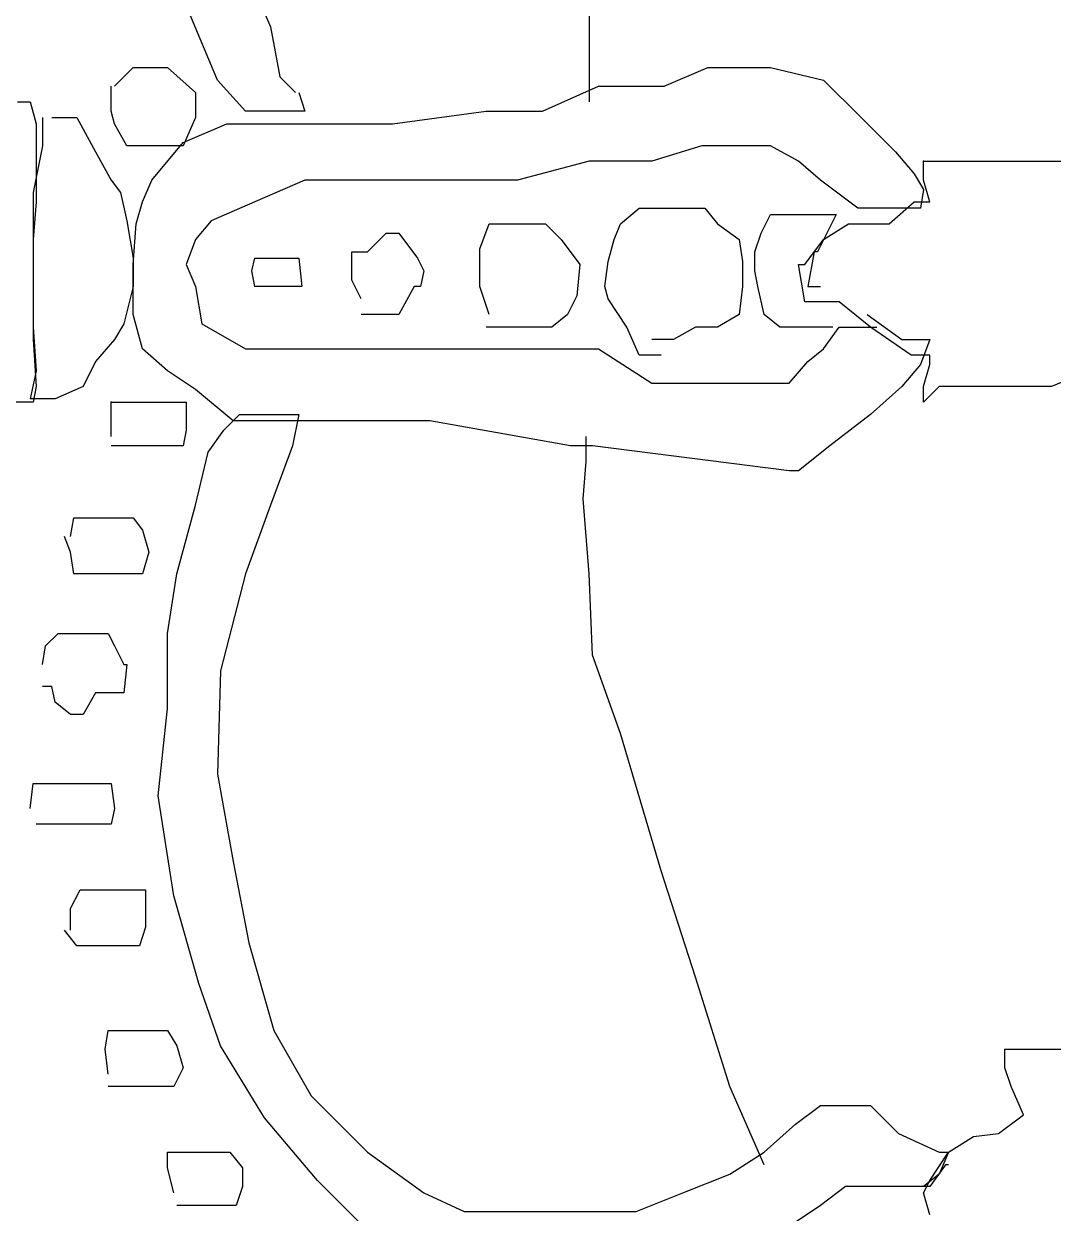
# Model space of a CAD drawing. Extents: x 735054 to 735644, y 4350981 to 4352008.
# Drawn here: x 735077.78 to 735081.075, y 4351839.165 to 4351842.97 of the extents above; entities that cross this region are included whole.
import ezdxf

# ---------------------------------------------------------------- set-up
doc = ezdxf.new("R2010")
doc.units = 0
doc.layers.get('0').update_dxf_attribs({"linetype": 'CONTINUOUS'})

msp = doc.modelspace()

# ---------------------------------------------------------------- linework, layer by layer
at = {"color": 0, "linetype": 'CONTINUOUS'}
for p, q in [((735078.4, 4351842.79), (735078.27, 4351843.1)), ((735078.4, 4351842.79), (735078.27, 4351843.1)), ((735078.51, 4351843.1), (735078.57, 4351842.96)), ((735078.51, 4351843.1), (735078.57, 4351842.96)), ((735079.59, 4351843.02), (735079.59, 4351842.87)), ((735079.59, 4351843.02), (735079.59, 4351842.87)), ((735078.57, 4351842.96), (735078.6, 4351842.8)), ((735078.57, 4351842.96), (735078.6, 4351842.8)), ((735079.59, 4351842.87), (735079.59, 4351842.72)), ((735079.59, 4351842.87), (735079.59, 4351842.72)), ((735078.07, 4351842.77), (735078.13, 4351842.83)), ((735078.07, 4351842.77), (735078.13, 4351842.83)), ((735078.13, 4351842.83), (735078.19, 4351842.83)), ((735078.13, 4351842.83), (735078.19, 4351842.83)), ((735078.19, 4351842.83), (735078.24, 4351842.83)), ((735078.19, 4351842.83), (735078.24, 4351842.83)), ((735078.24, 4351842.83), (735078.33, 4351842.75)), ((735078.24, 4351842.83), (735078.33, 4351842.75)), ((735079.83, 4351842.77), (735079.97, 4351842.83)), ((735079.83, 4351842.77), (735079.97, 4351842.83)), ((735079.97, 4351842.83), (735080.11, 4351842.83)), ((735079.97, 4351842.83), (735080.11, 4351842.83)), ((735080.11, 4351842.83), (735080.17, 4351842.83)), ((735080.11, 4351842.83), (735080.17, 4351842.83)), ((735080.17, 4351842.83), (735080.34, 4351842.79)), ((735080.17, 4351842.83), (735080.34, 4351842.79)), ((735078.06, 4351842.69), (735078.06, 4351842.77)), ((735078.06, 4351842.69), (735078.06, 4351842.77)), ((735078.49, 4351842.69), (735078.4, 4351842.79)), ((735078.49, 4351842.69), (735078.4, 4351842.79)), ((735078.6, 4351842.8), (735078.65, 4351842.75)), ((735078.6, 4351842.8), (735078.65, 4351842.75)), ((735079.44, 4351842.69), (735079.62, 4351842.77)), ((735079.44, 4351842.69), (735079.62, 4351842.77)), ((735079.62, 4351842.77), (735079.83, 4351842.77)), ((735079.62, 4351842.77), (735079.83, 4351842.77)), ((735080.34, 4351842.79), (735080.46, 4351842.67)), ((735080.34, 4351842.79), (735080.46, 4351842.67)), ((735078.33, 4351842.75), (735078.33, 4351842.67)), ((735078.33, 4351842.75), (735078.33, 4351842.67)), ((735078.66, 4351842.75), (735078.68, 4351842.69)), ((735078.66, 4351842.75), (735078.68, 4351842.69)), ((735077.76, 4351842.72), (735077.8, 4351842.72)), ((735077.76, 4351842.72), (735077.8, 4351842.72)), ((735077.8, 4351842.72), (735077.82, 4351842.65)), ((735077.8, 4351842.72), (735077.82, 4351842.65)), ((735077.84, 4351842.67), (735077.84, 4351842.58)), ((735077.84, 4351842.67), (735077.84, 4351842.58)), ((735077.87, 4351842.67), (735077.95, 4351842.67)), ((735077.87, 4351842.67), (735077.95, 4351842.67)), ((735077.95, 4351842.67), (735078.01, 4351842.56)), ((735077.95, 4351842.67), (735078.01, 4351842.56)), ((735078.07, 4351842.65), (735078.06, 4351842.69)), ((735078.07, 4351842.65), (735078.06, 4351842.69)), ((735078.33, 4351842.67), (735078.29, 4351842.58)), ((735078.33, 4351842.67), (735078.29, 4351842.58)), ((735078.55, 4351842.69), (735078.49, 4351842.69)), ((735078.55, 4351842.69), (735078.49, 4351842.69)), ((735078.64, 4351842.69), (735078.55, 4351842.69)), ((735078.64, 4351842.69), (735078.55, 4351842.69)), ((735078.68, 4351842.69), (735078.64, 4351842.69)), ((735078.68, 4351842.69), (735078.64, 4351842.69)), ((735078.96, 4351842.65), (735079.26, 4351842.69)), ((735078.96, 4351842.65), (735079.26, 4351842.69)), ((735079.26, 4351842.69), (735079.44, 4351842.69)), ((735079.26, 4351842.69), (735079.44, 4351842.69)), ((735080.46, 4351842.67), (735080.57, 4351842.56)), ((735080.46, 4351842.67), (735080.57, 4351842.56)), ((735077.82, 4351842.65), (735077.82, 4351842.56)), ((735077.82, 4351842.65), (735077.82, 4351842.56)), ((735078.11, 4351842.58), (735078.07, 4351842.65)), ((735078.11, 4351842.58), (735078.07, 4351842.65)), ((735078.29, 4351842.59), (735078.43, 4351842.65)), ((735078.29, 4351842.59), (735078.43, 4351842.65)), ((735078.43, 4351842.65), (735078.6, 4351842.65)), ((735078.43, 4351842.65), (735078.6, 4351842.65)), ((735078.6, 4351842.65), (735078.78, 4351842.65)), ((735078.6, 4351842.65), (735078.78, 4351842.65)), ((735078.78, 4351842.65), (735078.96, 4351842.65)), ((735078.78, 4351842.65), (735078.96, 4351842.65)), ((735077.84, 4351842.58), (735077.81, 4351842.43)), ((735077.84, 4351842.58), (735077.81, 4351842.43)), ((735078.16, 4351842.58), (735078.11, 4351842.58)), ((735078.16, 4351842.58), (735078.11, 4351842.58)), ((735078.24, 4351842.58), (735078.16, 4351842.58)), ((735078.24, 4351842.58), (735078.16, 4351842.58)), ((735078.19, 4351842.47), (735078.29, 4351842.59)), ((735078.19, 4351842.47), (735078.29, 4351842.59)), ((735078.29, 4351842.58), (735078.24, 4351842.58)), ((735078.29, 4351842.58), (735078.24, 4351842.58)), ((735079.95, 4351842.58), (735079.79, 4351842.53)), ((735079.95, 4351842.58), (735079.79, 4351842.53)), ((735080.09, 4351842.58), (735079.95, 4351842.58)), ((735080.09, 4351842.58), (735079.95, 4351842.58)), ((735080.17, 4351842.58), (735080.09, 4351842.58)), ((735080.17, 4351842.58), (735080.09, 4351842.58)), ((735080.26, 4351842.53), (735080.17, 4351842.58)), ((735080.26, 4351842.53), (735080.17, 4351842.58)), ((735077.82, 4351842.56), (735077.82, 4351842.4)), ((735077.82, 4351842.56), (735077.82, 4351842.4)), ((735078.01, 4351842.56), (735078.06, 4351842.47)), ((735078.01, 4351842.56), (735078.06, 4351842.47)), ((735080.57, 4351842.56), (735080.63, 4351842.49)), ((735080.57, 4351842.56), (735080.63, 4351842.49)), ((735079.59, 4351842.53), (735079.36, 4351842.47)), ((735079.59, 4351842.53), (735079.36, 4351842.47)), ((735079.79, 4351842.53), (735079.59, 4351842.53)), ((735079.79, 4351842.53), (735079.59, 4351842.53)), ((735080.33, 4351842.47), (735080.26, 4351842.53)), ((735080.33, 4351842.47), (735080.26, 4351842.53)), ((735080.66, 4351842.47), (735080.66, 4351842.53)), ((735080.66, 4351842.53), (735080.74, 4351842.53)), ((735080.66, 4351842.47), (735080.66, 4351842.53)), ((735080.66, 4351842.53), (735080.74, 4351842.53)), ((735080.74, 4351842.53), (735080.85, 4351842.53)), ((735080.74, 4351842.53), (735080.85, 4351842.53)), ((735080.85, 4351842.53), (735080.95, 4351842.53)), ((735080.85, 4351842.53), (735080.95, 4351842.53)), ((735080.95, 4351842.53), (735081.16, 4351842.53)), ((735080.95, 4351842.53), (735081.16, 4351842.53)), ((735078.06, 4351842.47), (735078.09, 4351842.43)), ((735078.06, 4351842.47), (735078.09, 4351842.43)), ((735078.16, 4351842.4), (735078.19, 4351842.47)), ((735078.16, 4351842.4), (735078.19, 4351842.47)), ((735078.68, 4351842.47), (735078.52, 4351842.4)), ((735078.68, 4351842.47), (735078.52, 4351842.4)), ((735078.9, 4351842.47), (735078.68, 4351842.47)), ((735078.9, 4351842.47), (735078.68, 4351842.47)), ((735079.16, 4351842.47), (735078.9, 4351842.47)), ((735079.16, 4351842.47), (735078.9, 4351842.47)), ((735079.36, 4351842.47), (735079.16, 4351842.47)), ((735079.36, 4351842.47), (735079.16, 4351842.47)), ((735080.45, 4351842.38), (735080.33, 4351842.47)), ((735080.45, 4351842.38), (735080.33, 4351842.47)), ((735080.63, 4351842.49), (735080.66, 4351842.44)), ((735080.63, 4351842.49), (735080.66, 4351842.44)), ((735080.68, 4351842.4), (735080.66, 4351842.47)), ((735080.68, 4351842.4), (735080.66, 4351842.47)), ((735077.81, 4351842.43), (735077.81, 4351842.2)), ((735077.81, 4351842.43), (735077.81, 4351842.2)), ((735078.09, 4351842.43), (735078.11, 4351842.34)), ((735078.09, 4351842.43), (735078.11, 4351842.34)), ((735080.66, 4351842.44), (735080.65, 4351842.38)), ((735080.66, 4351842.44), (735080.65, 4351842.38)), ((735077.82, 4351842.4), (735077.81, 4351842.28)), ((735077.82, 4351842.4), (735077.81, 4351842.28)), ((735078.14, 4351842.33), (735078.16, 4351842.4)), ((735078.14, 4351842.33), (735078.16, 4351842.4)), ((735078.52, 4351842.4), (735078.38, 4351842.34)), ((735078.52, 4351842.4), (735078.38, 4351842.34)), ((735080.55, 4351842.33), (735080.63, 4351842.4)), ((735080.55, 4351842.33), (735080.63, 4351842.4)), ((735080.63, 4351842.4), (735080.68, 4351842.4)), ((735080.63, 4351842.4), (735080.68, 4351842.4)), ((735079.69, 4351842.33), (735079.75, 4351842.38)), ((735079.69, 4351842.33), (735079.75, 4351842.38)), ((735079.75, 4351842.38), (735079.83, 4351842.38)), ((735079.75, 4351842.38), (735079.83, 4351842.38)), ((735079.83, 4351842.38), (735079.89, 4351842.38)), ((735079.83, 4351842.38), (735079.89, 4351842.38)), ((735079.89, 4351842.38), (735079.96, 4351842.38)), ((735079.89, 4351842.38), (735079.96, 4351842.38)), ((735079.96, 4351842.38), (735080, 4351842.33)), ((735079.96, 4351842.38), (735080, 4351842.33)), ((735080.14, 4351842.3), (735080.17, 4351842.36)), ((735080.14, 4351842.3), (735080.17, 4351842.36)), ((735080.17, 4351842.36), (735080.2, 4351842.36)), ((735080.17, 4351842.36), (735080.2, 4351842.36)), ((735080.2, 4351842.36), (735080.26, 4351842.36)), ((735080.2, 4351842.36), (735080.26, 4351842.36)), ((735080.26, 4351842.36), (735080.32, 4351842.36)), ((735080.26, 4351842.36), (735080.32, 4351842.36)), ((735080.32, 4351842.36), (735080.37, 4351842.36)), ((735080.32, 4351842.36), (735080.37, 4351842.36)), ((735080.38, 4351842.36), (735080.35, 4351842.3)), ((735080.38, 4351842.36), (735080.35, 4351842.3)), ((735080.37, 4351842.36), (735080.38, 4351842.36)), ((735080.37, 4351842.36), (735080.38, 4351842.36)), ((735080.52, 4351842.38), (735080.45, 4351842.38)), ((735080.52, 4351842.38), (735080.45, 4351842.38)), ((735080.58, 4351842.38), (735080.52, 4351842.38)), ((735080.58, 4351842.38), (735080.52, 4351842.38)), ((735080.65, 4351842.38), (735080.58, 4351842.38)), ((735080.65, 4351842.38), (735080.58, 4351842.38)), ((735078.11, 4351842.34), (735078.13, 4351842.22)), ((735078.11, 4351842.34), (735078.13, 4351842.22)), ((735078.13, 4351842.2), (735078.14, 4351842.33)), ((735078.13, 4351842.2), (735078.14, 4351842.33)), ((735078.38, 4351842.34), (735078.33, 4351842.28)), ((735078.38, 4351842.34), (735078.33, 4351842.28)), ((735079.24, 4351842.25), (735079.27, 4351842.33)), ((735079.24, 4351842.25), (735079.27, 4351842.33)), ((735079.27, 4351842.33), (735079.32, 4351842.33)), ((735079.27, 4351842.33), (735079.32, 4351842.33)), ((735079.32, 4351842.33), (735079.39, 4351842.33)), ((735079.32, 4351842.33), (735079.39, 4351842.33)), ((735079.39, 4351842.33), (735079.45, 4351842.33)), ((735079.39, 4351842.33), (735079.45, 4351842.33)), ((735079.45, 4351842.33), (735079.5, 4351842.28)), ((735079.45, 4351842.33), (735079.5, 4351842.28)), ((735079.67, 4351842.28), (735079.69, 4351842.33)), ((735079.67, 4351842.28), (735079.69, 4351842.33)), ((735080, 4351842.33), (735080.07, 4351842.28)), ((735080, 4351842.33), (735080.07, 4351842.28)), ((735080.34, 4351842.28), (735080.42, 4351842.33)), ((735080.34, 4351842.28), (735080.42, 4351842.33)), ((735080.42, 4351842.33), (735080.48, 4351842.33)), ((735080.42, 4351842.33), (735080.48, 4351842.33)), ((735080.48, 4351842.33), (735080.55, 4351842.33)), ((735080.48, 4351842.33), (735080.55, 4351842.33)), ((735077.81, 4351842.28), (735077.81, 4351842)), ((735077.81, 4351842.28), (735077.81, 4351842)), ((735078.33, 4351842.28), (735078.3, 4351842.2)), ((735078.33, 4351842.28), (735078.3, 4351842.2)), ((735078.88, 4351842.24), (735078.94, 4351842.3)), ((735078.88, 4351842.24), (735078.94, 4351842.3)), ((735078.94, 4351842.3), (735078.98, 4351842.3)), ((735078.94, 4351842.3), (735078.98, 4351842.3)), ((735078.98, 4351842.3), (735079.04, 4351842.22)), ((735078.98, 4351842.3), (735079.04, 4351842.22)), ((735079.5, 4351842.28), (735079.56, 4351842.2)), ((735079.5, 4351842.28), (735079.56, 4351842.2)), ((735079.65, 4351842.21), (735079.67, 4351842.28)), ((735079.65, 4351842.21), (735079.67, 4351842.28)), ((735080.07, 4351842.28), (735080.08, 4351842.21)), ((735080.07, 4351842.28), (735080.08, 4351842.21)), ((735080.12, 4351842.24), (735080.14, 4351842.3)), ((735080.12, 4351842.24), (735080.14, 4351842.3)), ((735080.28, 4351842.2), (735080.34, 4351842.28)), ((735080.28, 4351842.2), (735080.34, 4351842.28)), ((735080.35, 4351842.3), (735080.32, 4351842.24)), ((735080.35, 4351842.3), (735080.32, 4351842.24)), ((735078.83, 4351842.15), (735078.83, 4351842.24)), ((735078.83, 4351842.24), (735078.88, 4351842.24)), ((735078.83, 4351842.15), (735078.83, 4351842.24)), ((735078.83, 4351842.24), (735078.88, 4351842.24)), ((735079.24, 4351842.2), (735079.24, 4351842.25)), ((735079.24, 4351842.2), (735079.24, 4351842.25)), ((735080.12, 4351842.18), (735080.12, 4351842.24)), ((735080.12, 4351842.18), (735080.12, 4351842.24)), ((735080.31, 4351842.24), (735080.29, 4351842.13)), ((735080.31, 4351842.24), (735080.29, 4351842.13)), ((735080.32, 4351842.24), (735080.31, 4351842.24)), ((735080.32, 4351842.24), (735080.31, 4351842.24)), ((735077.81, 4351842.2), (735077.81, 4351841.96)), ((735077.81, 4351842.2), (735077.81, 4351841.96)), ((735078.13, 4351842.22), (735078.13, 4351842.13)), ((735078.13, 4351842.22), (735078.13, 4351842.13)), ((735078.13, 4351842.04), (735078.13, 4351842.2)), ((735078.13, 4351842.04), (735078.13, 4351842.2)), ((735078.3, 4351842.2), (735078.33, 4351842.13)), ((735078.3, 4351842.2), (735078.33, 4351842.13)), ((735078.51, 4351842.18), (735078.52, 4351842.22)), ((735078.51, 4351842.18), (735078.52, 4351842.22)), ((735078.52, 4351842.22), (735078.58, 4351842.22)), ((735078.52, 4351842.22), (735078.58, 4351842.22)), ((735078.58, 4351842.22), (735078.63, 4351842.22)), ((735078.58, 4351842.22), (735078.63, 4351842.22)), ((735078.63, 4351842.22), (735078.66, 4351842.22)), ((735078.63, 4351842.22), (735078.66, 4351842.22)), ((735078.66, 4351842.22), (735078.67, 4351842.13)), ((735078.66, 4351842.22), (735078.67, 4351842.13)), ((735079.04, 4351842.22), (735079.06, 4351842.18)), ((735079.04, 4351842.22), (735079.06, 4351842.18)), ((735079.24, 4351842.13), (735079.24, 4351842.2)), ((735079.24, 4351842.13), (735079.24, 4351842.2)), ((735079.56, 4351842.2), (735079.55, 4351842.1)), ((735079.56, 4351842.2), (735079.55, 4351842.1)), ((735079.64, 4351842.13), (735079.65, 4351842.21)), ((735079.64, 4351842.13), (735079.65, 4351842.21)), ((735080.08, 4351842.21), (735080.08, 4351842.13)), ((735080.08, 4351842.21), (735080.08, 4351842.13)), ((735080.28, 4351842.08), (735080.26, 4351842.2)), ((735080.26, 4351842.2), (735080.28, 4351842.2)), ((735080.28, 4351842.08), (735080.26, 4351842.2)), ((735080.26, 4351842.2), (735080.28, 4351842.2)), ((735078.52, 4351842.13), (735078.51, 4351842.18)), ((735078.52, 4351842.13), (735078.51, 4351842.18)), ((735079.06, 4351842.18), (735079.05, 4351842.13)), ((735079.06, 4351842.18), (735079.05, 4351842.13)), ((735080.13, 4351842.13), (735080.12, 4351842.18)), ((735080.13, 4351842.13), (735080.12, 4351842.18)), ((735078.13, 4351842.13), (735078.1, 4351842.01)), ((735078.13, 4351842.13), (735078.1, 4351842.01)), ((735078.33, 4351842.13), (735078.35, 4351842.01)), ((735078.33, 4351842.13), (735078.35, 4351842.01)), ((735078.54, 4351842.13), (735078.52, 4351842.13)), ((735078.54, 4351842.13), (735078.52, 4351842.13)), ((735078.58, 4351842.13), (735078.54, 4351842.13)), ((735078.58, 4351842.13), (735078.54, 4351842.13)), ((735078.6, 4351842.13), (735078.58, 4351842.13)), ((735078.6, 4351842.13), (735078.58, 4351842.13)), ((735078.65, 4351842.13), (735078.6, 4351842.13)), ((735078.65, 4351842.13), (735078.6, 4351842.13)), ((735078.67, 4351842.13), (735078.65, 4351842.13)), ((735078.67, 4351842.13), (735078.65, 4351842.13)), ((735078.86, 4351842.09), (735078.83, 4351842.15)), ((735078.86, 4351842.09), (735078.83, 4351842.15)), ((735079.03, 4351842.13), (735078.98, 4351842.04)), ((735079.03, 4351842.13), (735078.98, 4351842.04)), ((735079.05, 4351842.13), (735079.03, 4351842.13)), ((735079.05, 4351842.13), (735079.03, 4351842.13)), ((735079.27, 4351842.04), (735079.24, 4351842.13)), ((735079.27, 4351842.04), (735079.24, 4351842.13)), ((735079.65, 4351842.09), (735079.64, 4351842.13)), ((735079.65, 4351842.09), (735079.64, 4351842.13)), ((735080.08, 4351842.13), (735080.07, 4351842.04)), ((735080.08, 4351842.13), (735080.07, 4351842.04)), ((735080.15, 4351842.04), (735080.13, 4351842.13)), ((735080.15, 4351842.04), (735080.13, 4351842.13)), ((735080.29, 4351842.13), (735080.33, 4351842.13)), ((735080.29, 4351842.13), (735080.33, 4351842.13)), ((735079.55, 4351842.1), (735079.52, 4351842.04)), ((735079.55, 4351842.1), (735079.52, 4351842.04)), ((735079.71, 4351842), (735079.65, 4351842.09)), ((735079.71, 4351842), (735079.65, 4351842.09)), ((735080.32, 4351842.08), (735080.28, 4351842.08)), ((735080.32, 4351842.08), (735080.28, 4351842.08)), ((735080.39, 4351842.08), (735080.32, 4351842.08)), ((735080.39, 4351842.08), (735080.32, 4351842.08)), ((735080.49, 4351842), (735080.39, 4351842.08)), ((735080.49, 4351842), (735080.39, 4351842.08)), ((735078.1, 4351842.01), (735078.07, 4351841.96)), ((735078.1, 4351842.01), (735078.07, 4351841.96)), ((735078.16, 4351841.93), (735078.13, 4351842.04)), ((735078.16, 4351841.93), (735078.13, 4351842.04)), ((735078.35, 4351842.01), (735078.49, 4351841.93)), ((735078.35, 4351842.01), (735078.49, 4351841.93)), ((735078.88, 4351842.04), (735078.86, 4351842.04)), ((735078.88, 4351842.04), (735078.86, 4351842.04)), ((735078.92, 4351842.04), (735078.88, 4351842.04)), ((735078.92, 4351842.04), (735078.88, 4351842.04)), ((735078.98, 4351842.04), (735078.92, 4351842.04)), ((735078.98, 4351842.04), (735078.92, 4351842.04)), ((735079.52, 4351842.04), (735079.47, 4351842)), ((735079.52, 4351842.04), (735079.47, 4351842)), ((735080.07, 4351842.04), (735080, 4351842)), ((735080.07, 4351842.04), (735080, 4351842)), ((735080.2, 4351842), (735080.15, 4351842.04)), ((735080.2, 4351842), (735080.15, 4351842.04)), ((735080.48, 4351842.04), (735080.59, 4351841.96)), ((735080.48, 4351842.04), (735080.59, 4351841.96)), ((735077.81, 4351842), (735077.82, 4351841.86)), ((735077.81, 4351842), (735077.82, 4351841.86)), ((735079.32, 4351842), (735079.26, 4351842)), ((735079.32, 4351842), (735079.26, 4351842)), ((735079.35, 4351842), (735079.32, 4351842)), ((735079.35, 4351842), (735079.32, 4351842)), ((735079.39, 4351842), (735079.35, 4351842)), ((735079.39, 4351842), (735079.35, 4351842)), ((735079.47, 4351842), (735079.39, 4351842)), ((735079.47, 4351842), (735079.39, 4351842)), ((735079.75, 4351841.91), (735079.71, 4351842)), ((735079.75, 4351841.91), (735079.71, 4351842)), ((735079.93, 4351842), (735079.86, 4351841.96)), ((735079.93, 4351842), (735079.86, 4351841.96)), ((735080, 4351842), (735079.93, 4351842)), ((735080, 4351842), (735079.93, 4351842)), ((735080.25, 4351842), (735080.2, 4351842)), ((735080.25, 4351842), (735080.2, 4351842)), ((735080.33, 4351842), (735080.25, 4351842)), ((735080.33, 4351842), (735080.25, 4351842)), ((735080.37, 4351842), (735080.33, 4351842)), ((735080.37, 4351842), (735080.33, 4351842)), ((735080.34, 4351841.93), (735080.39, 4351842)), ((735080.34, 4351841.93), (735080.39, 4351842)), ((735080.39, 4351842), (735080.46, 4351842)), ((735080.39, 4351842), (735080.46, 4351842)), ((735080.46, 4351842), (735080.51, 4351842)), ((735080.46, 4351842), (735080.51, 4351842)), ((735080.62, 4351841.91), (735080.49, 4351842)), ((735080.62, 4351841.91), (735080.49, 4351842)), ((735077.81, 4351841.96), (735077.82, 4351841.81)), ((735077.81, 4351841.96), (735077.82, 4351841.81)), ((735078.07, 4351841.96), (735078.01, 4351841.89)), ((735078.07, 4351841.96), (735078.01, 4351841.89)), ((735079.86, 4351841.96), (735079.79, 4351841.96)), ((735079.86, 4351841.96), (735079.79, 4351841.96)), ((735080.59, 4351841.96), (735080.68, 4351841.96)), ((735080.59, 4351841.96), (735080.68, 4351841.96)), ((735080.68, 4351841.96), (735080.65, 4351841.88)), ((735080.68, 4351841.96), (735080.65, 4351841.88)), ((735078.24, 4351841.86), (735078.16, 4351841.93)), ((735078.24, 4351841.86), (735078.16, 4351841.93)), ((735078.49, 4351841.93), (735078.68, 4351841.93)), ((735078.49, 4351841.93), (735078.68, 4351841.93)), ((735078.68, 4351841.93), (735078.9, 4351841.93)), ((735078.68, 4351841.93), (735078.9, 4351841.93)), ((735078.9, 4351841.93), (735079.08, 4351841.93)), ((735078.9, 4351841.93), (735079.08, 4351841.93)), ((735079.08, 4351841.93), (735079.29, 4351841.93)), ((735079.08, 4351841.93), (735079.29, 4351841.93)), ((735079.29, 4351841.93), (735079.45, 4351841.93)), ((735079.29, 4351841.93), (735079.45, 4351841.93)), ((735079.45, 4351841.93), (735079.62, 4351841.93)), ((735079.45, 4351841.93), (735079.62, 4351841.93)), ((735079.62, 4351841.93), (735079.79, 4351841.82)), ((735079.62, 4351841.93), (735079.79, 4351841.82)), ((735079.82, 4351841.91), (735079.75, 4351841.91)), ((735079.82, 4351841.91), (735079.75, 4351841.91)), ((735080.29, 4351841.89), (735080.34, 4351841.93)), ((735080.29, 4351841.89), (735080.34, 4351841.93)), ((735080.68, 4351841.91), (735080.62, 4351841.91)), ((735080.68, 4351841.91), (735080.62, 4351841.91)), ((735080.68, 4351841.88), (735080.68, 4351841.91)), ((735080.68, 4351841.88), (735080.68, 4351841.91)), ((735077.82, 4351841.86), (735077.8, 4351841.77)), ((735077.82, 4351841.86), (735077.8, 4351841.77)), ((735078.01, 4351841.89), (735077.97, 4351841.81)), ((735078.01, 4351841.89), (735077.97, 4351841.81)), ((735078.33, 4351841.8), (735078.24, 4351841.86)), ((735078.33, 4351841.8), (735078.24, 4351841.86)), ((735080.23, 4351841.82), (735080.29, 4351841.89)), ((735080.23, 4351841.82), (735080.29, 4351841.89)), ((735080.65, 4351841.88), (735080.59, 4351841.81)), ((735080.65, 4351841.88), (735080.59, 4351841.81)), ((735080.66, 4351841.81), (735080.68, 4351841.88)), ((735080.66, 4351841.81), (735080.68, 4351841.88)), ((735081.24, 4351841.88), (735081.07, 4351841.81)), ((735081.24, 4351841.88), (735081.07, 4351841.81)), ((735079.79, 4351841.82), (735079.93, 4351841.82)), ((735079.79, 4351841.82), (735079.93, 4351841.82)), ((735079.93, 4351841.82), (735080.02, 4351841.82)), ((735079.93, 4351841.82), (735080.02, 4351841.82)), ((735080.02, 4351841.82), (735080.11, 4351841.82)), ((735080.02, 4351841.82), (735080.11, 4351841.82)), ((735080.11, 4351841.82), (735080.15, 4351841.82)), ((735080.11, 4351841.82), (735080.15, 4351841.82)), ((735080.15, 4351841.82), (735080.23, 4351841.82)), ((735080.15, 4351841.82), (735080.23, 4351841.82)), ((735077.82, 4351841.81), (735077.81, 4351841.76)), ((735077.82, 4351841.81), (735077.81, 4351841.76)), ((735077.97, 4351841.81), (735077.88, 4351841.77)), ((735077.97, 4351841.81), (735077.88, 4351841.77)), ((735078.45, 4351841.7), (735078.33, 4351841.8)), ((735078.45, 4351841.7), (735078.33, 4351841.8)), ((735080.59, 4351841.81), (735080.49, 4351841.72)), ((735080.59, 4351841.81), (735080.49, 4351841.72)), ((735080.71, 4351841.81), (735080.66, 4351841.76)), ((735080.66, 4351841.76), (735080.66, 4351841.81)), ((735080.71, 4351841.81), (735080.66, 4351841.76)), ((735080.66, 4351841.76), (735080.66, 4351841.81)), ((735080.82, 4351841.81), (735080.71, 4351841.81)), ((735080.82, 4351841.81), (735080.71, 4351841.81)), ((735080.93, 4351841.81), (735080.82, 4351841.81)), ((735080.93, 4351841.81), (735080.82, 4351841.81)), ((735081.07, 4351841.81), (735080.93, 4351841.81)), ((735081.07, 4351841.81), (735080.93, 4351841.81)), ((735077.8, 4351841.76), (735077.74, 4351841.76)), ((735077.8, 4351841.76), (735077.74, 4351841.76)), ((735077.82, 4351841.77), (735077.8, 4351841.77)), ((735077.82, 4351841.77), (735077.8, 4351841.77)), ((735077.81, 4351841.76), (735077.8, 4351841.76)), ((735077.81, 4351841.76), (735077.8, 4351841.76)), ((735077.88, 4351841.77), (735077.82, 4351841.77)), ((735077.88, 4351841.77), (735077.82, 4351841.77)), ((735078.06, 4351841.65), (735078.06, 4351841.76)), ((735078.06, 4351841.76), (735078.11, 4351841.76)), ((735078.06, 4351841.65), (735078.06, 4351841.76)), ((735078.06, 4351841.76), (735078.11, 4351841.76)), ((735078.11, 4351841.76), (735078.17, 4351841.76)), ((735078.11, 4351841.76), (735078.17, 4351841.76)), ((735078.17, 4351841.76), (735078.24, 4351841.76)), ((735078.17, 4351841.76), (735078.24, 4351841.76)), ((735078.24, 4351841.76), (735078.29, 4351841.76)), ((735078.24, 4351841.76), (735078.29, 4351841.76)), ((735078.29, 4351841.76), (735078.3, 4351841.76)), ((735078.29, 4351841.76), (735078.3, 4351841.76)), ((735078.3, 4351841.76), (735078.3, 4351841.67)), ((735078.3, 4351841.76), (735078.3, 4351841.67)), ((735078.42, 4351841.67), (735078.47, 4351841.72)), ((735078.42, 4351841.67), (735078.47, 4351841.72)), ((735078.47, 4351841.72), (735078.55, 4351841.72)), ((735078.47, 4351841.72), (735078.55, 4351841.72)), ((735078.55, 4351841.72), (735078.6, 4351841.72)), ((735078.55, 4351841.72), (735078.6, 4351841.72)), ((735078.6, 4351841.72), (735078.66, 4351841.72)), ((735078.6, 4351841.72), (735078.66, 4351841.72)), ((735078.66, 4351841.72), (735078.64, 4351841.62)), ((735078.66, 4351841.72), (735078.64, 4351841.62)), ((735080.49, 4351841.72), (735080.36, 4351841.62)), ((735080.49, 4351841.72), (735080.36, 4351841.62)), ((735078.3, 4351841.67), (735078.29, 4351841.62)), ((735078.3, 4351841.67), (735078.29, 4351841.62)), ((735078.37, 4351841.6), (735078.42, 4351841.67)), ((735078.37, 4351841.6), (735078.42, 4351841.67)), ((735078.58, 4351841.7), (735078.45, 4351841.7)), ((735078.58, 4351841.7), (735078.45, 4351841.7)), ((735078.7, 4351841.7), (735078.58, 4351841.7)), ((735078.7, 4351841.7), (735078.58, 4351841.7)), ((735078.83, 4351841.7), (735078.7, 4351841.7)), ((735078.83, 4351841.7), (735078.7, 4351841.7)), ((735079.08, 4351841.7), (735078.83, 4351841.7)), ((735079.08, 4351841.7), (735078.83, 4351841.7)), ((735079.53, 4351841.62), (735079.08, 4351841.7)), ((735079.53, 4351841.62), (735079.08, 4351841.7)), ((735079.58, 4351841.57), (735079.58, 4351841.65)), ((735079.58, 4351841.57), (735079.58, 4351841.65)), ((735078.1, 4351841.62), (735078.06, 4351841.62)), ((735078.1, 4351841.62), (735078.06, 4351841.62)), ((735078.16, 4351841.62), (735078.1, 4351841.62)), ((735078.16, 4351841.62), (735078.1, 4351841.62)), ((735078.19, 4351841.62), (735078.16, 4351841.62)), ((735078.19, 4351841.62), (735078.16, 4351841.62)), ((735078.24, 4351841.62), (735078.19, 4351841.62)), ((735078.24, 4351841.62), (735078.19, 4351841.62)), ((735078.29, 4351841.62), (735078.24, 4351841.62)), ((735078.29, 4351841.62), (735078.24, 4351841.62)), ((735078.33, 4351841.43), (735078.37, 4351841.6)), ((735078.33, 4351841.43), (735078.37, 4351841.6)), ((735078.64, 4351841.62), (735078.57, 4351841.43)), ((735078.64, 4351841.62), (735078.57, 4351841.43)), ((735079.6, 4351841.62), (735079.53, 4351841.62)), ((735079.6, 4351841.62), (735079.53, 4351841.62)), ((735080.23, 4351841.54), (735079.6, 4351841.62)), ((735080.23, 4351841.54), (735079.6, 4351841.62)), ((735080.36, 4351841.62), (735080.26, 4351841.54)), ((735080.36, 4351841.62), (735080.26, 4351841.54)), ((735079.57, 4351841.45), (735079.58, 4351841.57)), ((735079.57, 4351841.45), (735079.58, 4351841.57)), ((735080.26, 4351841.54), (735080.23, 4351841.54)), ((735080.26, 4351841.54), (735080.23, 4351841.54)), ((735079.59, 4351841.21), (735079.57, 4351841.45)), ((735079.59, 4351841.21), (735079.57, 4351841.45)), ((735078.27, 4351841.21), (735078.33, 4351841.43)), ((735078.27, 4351841.21), (735078.33, 4351841.43)), ((735078.57, 4351841.43), (735078.49, 4351841.21)), ((735078.57, 4351841.43), (735078.49, 4351841.21)), ((735077.93, 4351841.33), (735077.94, 4351841.39)), ((735077.93, 4351841.33), (735077.94, 4351841.39)), ((735077.94, 4351841.39), (735078, 4351841.39)), ((735077.94, 4351841.39), (735078, 4351841.39)), ((735078, 4351841.39), (735078.06, 4351841.39)), ((735078, 4351841.39), (735078.06, 4351841.39)), ((735078.06, 4351841.39), (735078.13, 4351841.39)), ((735078.06, 4351841.39), (735078.13, 4351841.39)), ((735078.13, 4351841.39), (735078.16, 4351841.35)), ((735078.13, 4351841.39), (735078.16, 4351841.35)), ((735077.93, 4351841.28), (735077.91, 4351841.33)), ((735077.93, 4351841.28), (735077.91, 4351841.33)), ((735078.16, 4351841.35), (735078.18, 4351841.28)), ((735078.16, 4351841.35), (735078.18, 4351841.28)), ((735077.94, 4351841.21), (735077.93, 4351841.28)), ((735077.94, 4351841.21), (735077.93, 4351841.28)), ((735078.18, 4351841.28), (735078.16, 4351841.21)), ((735078.18, 4351841.28), (735078.16, 4351841.21)), ((735077.98, 4351841.21), (735077.94, 4351841.21)), ((735077.98, 4351841.21), (735077.94, 4351841.21)), ((735078.05, 4351841.21), (735077.98, 4351841.21)), ((735078.05, 4351841.21), (735077.98, 4351841.21)), ((735078.09, 4351841.21), (735078.05, 4351841.21)), ((735078.09, 4351841.21), (735078.05, 4351841.21)), ((735078.16, 4351841.21), (735078.09, 4351841.21)), ((735078.16, 4351841.21), (735078.09, 4351841.21)), ((735078.24, 4351841.02), (735078.27, 4351841.21)), ((735078.24, 4351841.02), (735078.27, 4351841.21)), ((735078.49, 4351841.21), (735078.41, 4351840.9)), ((735078.49, 4351841.21), (735078.41, 4351840.9)), ((735079.6, 4351840.95), (735079.59, 4351841.21)), ((735079.6, 4351840.95), (735079.59, 4351841.21)), ((735077.85, 4351840.98), (735077.89, 4351841.02)), ((735077.85, 4351840.98), (735077.89, 4351841.02)), ((735077.89, 4351841.02), (735077.96, 4351841.02)), ((735077.89, 4351841.02), (735077.96, 4351841.02)), ((735077.96, 4351841.02), (735078, 4351841.02)), ((735077.96, 4351841.02), (735078, 4351841.02)), ((735078, 4351841.02), (735078.05, 4351841.02)), ((735078, 4351841.02), (735078.05, 4351841.02)), ((735078.05, 4351841.02), (735078.07, 4351840.98)), ((735078.05, 4351841.02), (735078.07, 4351840.98)), ((735078.24, 4351840.78), (735078.24, 4351841.02)), ((735078.24, 4351840.78), (735078.24, 4351841.02)), ((735077.84, 4351840.92), (735077.85, 4351840.98)), ((735077.84, 4351840.92), (735077.85, 4351840.98)), ((735078.07, 4351840.98), (735078.1, 4351840.92)), ((735078.07, 4351840.98), (735078.1, 4351840.92)), ((735079.69, 4351840.7), (735079.6, 4351840.95)), ((735079.69, 4351840.7), (735079.6, 4351840.95)), ((735078.1, 4351840.92), (735078.11, 4351840.92)), ((735078.11, 4351840.92), (735078.1, 4351840.83)), ((735078.1, 4351840.92), (735078.11, 4351840.92)), ((735078.11, 4351840.92), (735078.1, 4351840.83)), ((735078.41, 4351840.9), (735078.4, 4351840.57)), ((735078.41, 4351840.9), (735078.4, 4351840.57)), ((735077.87, 4351840.85), (735077.84, 4351840.85)), ((735077.87, 4351840.85), (735077.84, 4351840.85)), ((735077.88, 4351840.8), (735077.87, 4351840.85)), ((735077.88, 4351840.8), (735077.87, 4351840.85)), ((735078.01, 4351840.83), (735077.97, 4351840.76)), ((735078.01, 4351840.83), (735077.97, 4351840.76)), ((735078.07, 4351840.83), (735078.01, 4351840.83)), ((735078.07, 4351840.83), (735078.01, 4351840.83)), ((735078.1, 4351840.83), (735078.07, 4351840.83)), ((735078.1, 4351840.83), (735078.07, 4351840.83)), ((735077.93, 4351840.76), (735077.88, 4351840.8)), ((735077.93, 4351840.76), (735077.88, 4351840.8)), ((735077.97, 4351840.76), (735077.93, 4351840.76)), ((735077.97, 4351840.76), (735077.93, 4351840.76)), ((735078.21, 4351840.5), (735078.24, 4351840.78)), ((735078.21, 4351840.5), (735078.24, 4351840.78)), ((735079.82, 4351840.26), (735079.69, 4351840.7)), ((735079.82, 4351840.26), (735079.69, 4351840.7)), ((735078.4, 4351840.57), (735078.45, 4351840.29)), ((735078.4, 4351840.57), (735078.45, 4351840.29)), ((735077.8, 4351840.46), (735077.81, 4351840.54)), ((735077.8, 4351840.46), (735077.81, 4351840.54)), ((735077.81, 4351840.54), (735077.85, 4351840.54)), ((735077.81, 4351840.54), (735077.85, 4351840.54)), ((735077.85, 4351840.54), (735077.89, 4351840.54)), ((735077.85, 4351840.54), (735077.89, 4351840.54)), ((735077.89, 4351840.54), (735077.97, 4351840.54)), ((735077.89, 4351840.54), (735077.97, 4351840.54)), ((735077.97, 4351840.54), (735078.01, 4351840.54)), ((735077.97, 4351840.54), (735078.01, 4351840.54)), ((735078.01, 4351840.54), (735078.06, 4351840.54)), ((735078.01, 4351840.54), (735078.06, 4351840.54)), ((735078.06, 4351840.54), (735078.07, 4351840.46)), ((735078.06, 4351840.54), (735078.07, 4351840.46)), ((735078.26, 4351840.18), (735078.21, 4351840.5)), ((735078.26, 4351840.18), (735078.21, 4351840.5)), ((735078.07, 4351840.46), (735078.06, 4351840.41)), ((735078.07, 4351840.46), (735078.06, 4351840.41)), ((735077.85, 4351840.41), (735077.82, 4351840.41)), ((735077.85, 4351840.41), (735077.82, 4351840.41)), ((735077.88, 4351840.41), (735077.85, 4351840.41)), ((735077.88, 4351840.41), (735077.85, 4351840.41)), ((735077.91, 4351840.41), (735077.88, 4351840.41)), ((735077.91, 4351840.41), (735077.88, 4351840.41)), ((735077.98, 4351840.41), (735077.91, 4351840.41)), ((735077.98, 4351840.41), (735077.91, 4351840.41)), ((735078.04, 4351840.41), (735077.98, 4351840.41)), ((735078.04, 4351840.41), (735077.98, 4351840.41)), ((735078.06, 4351840.41), (735078.04, 4351840.41)), ((735078.06, 4351840.41), (735078.04, 4351840.41)), ((735078.45, 4351840.29), (735078.5, 4351840.03)), ((735078.45, 4351840.29), (735078.5, 4351840.03)), ((735079.93, 4351839.92), (735079.82, 4351840.26)), ((735079.93, 4351839.92), (735079.82, 4351840.26)), ((735077.93, 4351840.14), (735077.96, 4351840.2)), ((735077.93, 4351840.14), (735077.96, 4351840.2)), ((735077.96, 4351840.2), (735078.01, 4351840.2)), ((735077.96, 4351840.2), (735078.01, 4351840.2)), ((735078.01, 4351840.2), (735078.09, 4351840.2)), ((735078.01, 4351840.2), (735078.09, 4351840.2)), ((735078.09, 4351840.2), (735078.17, 4351840.2)), ((735078.09, 4351840.2), (735078.17, 4351840.2)), ((735078.17, 4351840.2), (735078.17, 4351840.08)), ((735078.17, 4351840.2), (735078.17, 4351840.08)), ((735078.34, 4351839.9), (735078.26, 4351840.18)), ((735078.34, 4351839.9), (735078.26, 4351840.18)), ((735077.93, 4351840.07), (735077.93, 4351840.14)), ((735077.93, 4351840.07), (735077.93, 4351840.14)), ((735077.95, 4351840.02), (735077.91, 4351840.07)), ((735077.95, 4351840.02), (735077.91, 4351840.07)), ((735078.17, 4351840.08), (735078.15, 4351840.02)), ((735078.17, 4351840.08), (735078.15, 4351840.02)), ((735078.5, 4351840.03), (735078.58, 4351839.75)), ((735078.5, 4351840.03), (735078.58, 4351839.75)), ((735077.98, 4351840.02), (735077.95, 4351840.02)), ((735077.98, 4351840.02), (735077.95, 4351840.02)), ((735078.05, 4351840.02), (735077.98, 4351840.02)), ((735078.05, 4351840.02), (735077.98, 4351840.02)), ((735078.09, 4351840.02), (735078.05, 4351840.02)), ((735078.09, 4351840.02), (735078.05, 4351840.02)), ((735078.13, 4351840.02), (735078.09, 4351840.02)), ((735078.13, 4351840.02), (735078.09, 4351840.02)), ((735078.15, 4351840.02), (735078.13, 4351840.02)), ((735078.15, 4351840.02), (735078.13, 4351840.02)), ((735080.04, 4351839.57), (735079.93, 4351839.92)), ((735080.04, 4351839.57), (735079.93, 4351839.92)), ((735078.41, 4351839.7), (735078.34, 4351839.9)), ((735078.41, 4351839.7), (735078.34, 4351839.9)), ((735078.04, 4351839.69), (735078.05, 4351839.75)), ((735078.04, 4351839.69), (735078.05, 4351839.75)), ((735078.05, 4351839.75), (735078.09, 4351839.75)), ((735078.05, 4351839.75), (735078.09, 4351839.75)), ((735078.09, 4351839.75), (735078.17, 4351839.75)), ((735078.09, 4351839.75), (735078.17, 4351839.75)), ((735078.17, 4351839.75), (735078.24, 4351839.75)), ((735078.17, 4351839.75), (735078.24, 4351839.75)), ((735078.24, 4351839.75), (735078.27, 4351839.7)), ((735078.24, 4351839.75), (735078.27, 4351839.7)), ((735078.58, 4351839.75), (735078.7, 4351839.54)), ((735078.58, 4351839.75), (735078.7, 4351839.54)), ((735078.05, 4351839.61), (735078.04, 4351839.69)), ((735078.05, 4351839.61), (735078.04, 4351839.69)), ((735078.27, 4351839.7), (735078.29, 4351839.63)), ((735078.27, 4351839.7), (735078.29, 4351839.63)), ((735078.55, 4351839.47), (735078.41, 4351839.7)), ((735078.55, 4351839.47), (735078.41, 4351839.7)), ((735080.92, 4351839.63), (735080.92, 4351839.69)), ((735080.92, 4351839.69), (735081.02, 4351839.69)), ((735080.92, 4351839.63), (735080.92, 4351839.69)), ((735080.92, 4351839.69), (735081.02, 4351839.69)), ((735081.02, 4351839.69), (735081.19, 4351839.69)), ((735081.02, 4351839.69), (735081.19, 4351839.69)), ((735078.29, 4351839.63), (735078.26, 4351839.57)), ((735078.29, 4351839.63), (735078.26, 4351839.57)), ((735080.94, 4351839.57), (735080.92, 4351839.63)), ((735080.94, 4351839.57), (735080.92, 4351839.63)), ((735078.09, 4351839.57), (735078.05, 4351839.57)), ((735078.09, 4351839.57), (735078.05, 4351839.57)), ((735078.16, 4351839.57), (735078.09, 4351839.57)), ((735078.16, 4351839.57), (735078.09, 4351839.57)), ((735078.2, 4351839.57), (735078.16, 4351839.57)), ((735078.2, 4351839.57), (735078.16, 4351839.57)), ((735078.26, 4351839.57), (735078.2, 4351839.57)), ((735078.26, 4351839.57), (735078.2, 4351839.57)), ((735078.7, 4351839.54), (735078.88, 4351839.36)), ((735078.7, 4351839.54), (735078.88, 4351839.36)), ((735080.15, 4351839.32), (735080.04, 4351839.57)), ((735080.15, 4351839.32), (735080.04, 4351839.57)), ((735080.98, 4351839.48), (735080.94, 4351839.57)), ((735080.98, 4351839.48), (735080.94, 4351839.57)), ((735080.25, 4351839.45), (735080.33, 4351839.51)), ((735080.25, 4351839.45), (735080.33, 4351839.51)), ((735080.33, 4351839.51), (735080.41, 4351839.51)), ((735080.33, 4351839.51), (735080.41, 4351839.51)), ((735080.41, 4351839.51), (735080.49, 4351839.51)), ((735080.41, 4351839.51), (735080.49, 4351839.51)), ((735080.49, 4351839.51), (735080.58, 4351839.42)), ((735080.49, 4351839.51), (735080.58, 4351839.42)), ((735078.72, 4351839.27), (735078.55, 4351839.47)), ((735078.72, 4351839.27), (735078.55, 4351839.47)), ((735080.9, 4351839.42), (735080.98, 4351839.48)), ((735080.9, 4351839.42), (735080.98, 4351839.48)), ((735080.15, 4351839.36), (735080.25, 4351839.45)), ((735080.15, 4351839.36), (735080.25, 4351839.45)), ((735080.58, 4351839.42), (735080.71, 4351839.36)), ((735080.58, 4351839.42), (735080.71, 4351839.36)), ((735080.82, 4351839.41), (735080.9, 4351839.42)), ((735080.82, 4351839.41), (735080.9, 4351839.42)), ((735080.74, 4351839.36), (735080.82, 4351839.41)), ((735080.74, 4351839.36), (735080.82, 4351839.41)), ((735078.24, 4351839.31), (735078.24, 4351839.36)), ((735078.24, 4351839.36), (735078.29, 4351839.36)), ((735078.24, 4351839.31), (735078.24, 4351839.36)), ((735078.24, 4351839.36), (735078.29, 4351839.36)), ((735078.29, 4351839.36), (735078.34, 4351839.36)), ((735078.29, 4351839.36), (735078.34, 4351839.36)), ((735078.34, 4351839.36), (735078.4, 4351839.36)), ((735078.34, 4351839.36), (735078.4, 4351839.36)), ((735078.4, 4351839.36), (735078.44, 4351839.36)), ((735078.4, 4351839.36), (735078.44, 4351839.36)), ((735078.44, 4351839.36), (735078.48, 4351839.31)), ((735078.44, 4351839.36), (735078.48, 4351839.31)), ((735078.88, 4351839.36), (735079.06, 4351839.23)), ((735078.88, 4351839.36), (735079.06, 4351839.23)), ((735080.04, 4351839.29), (735080.15, 4351839.36)), ((735080.04, 4351839.29), (735080.15, 4351839.36)), ((735080.68, 4351839.27), (735080.74, 4351839.36)), ((735080.68, 4351839.27), (735080.74, 4351839.36)), ((735080.71, 4351839.36), (735080.74, 4351839.36)), ((735080.74, 4351839.36), (735080.71, 4351839.29)), ((735080.71, 4351839.36), (735080.74, 4351839.36)), ((735080.74, 4351839.36), (735080.71, 4351839.29)), ((735078.26, 4351839.23), (735078.24, 4351839.31)), ((735078.26, 4351839.23), (735078.24, 4351839.31)), ((735078.48, 4351839.31), (735078.48, 4351839.25)), ((735078.48, 4351839.31), (735078.48, 4351839.25)), ((735080.73, 4351839.32), (735080.68, 4351839.25)), ((735080.73, 4351839.32), (735080.68, 4351839.25)), ((735080.74, 4351839.32), (735080.73, 4351839.32)), ((735080.74, 4351839.32), (735080.73, 4351839.32)), ((735078.86, 4351839.13), (735078.72, 4351839.27)), ((735078.86, 4351839.13), (735078.72, 4351839.27)), ((735079.89, 4351839.23), (735080.04, 4351839.29)), ((735079.89, 4351839.23), (735080.04, 4351839.29)), ((735080.71, 4351839.29), (735080.66, 4351839.25)), ((735080.71, 4351839.29), (735080.66, 4351839.25)), ((735080.66, 4351839.23), (735080.68, 4351839.27)), ((735080.66, 4351839.23), (735080.68, 4351839.27)), ((735078.48, 4351839.25), (735078.46, 4351839.19)), ((735078.48, 4351839.25), (735078.46, 4351839.19)), ((735079.06, 4351839.23), (735079.19, 4351839.17)), ((735079.06, 4351839.23), (735079.19, 4351839.17)), ((735079.74, 4351839.17), (735079.89, 4351839.23)), ((735079.74, 4351839.17), (735079.89, 4351839.23)), ((735080.41, 4351839.25), (735080.33, 4351839.19)), ((735080.41, 4351839.25), (735080.33, 4351839.19)), ((735080.49, 4351839.25), (735080.41, 4351839.25)), ((735080.49, 4351839.25), (735080.41, 4351839.25)), ((735080.56, 4351839.25), (735080.49, 4351839.25)), ((735080.56, 4351839.25), (735080.49, 4351839.25)), ((735080.64, 4351839.25), (735080.56, 4351839.25)), ((735080.64, 4351839.25), (735080.56, 4351839.25)), ((735080.68, 4351839.25), (735080.64, 4351839.25)), ((735080.68, 4351839.25), (735080.64, 4351839.25)), ((735080.68, 4351839.16), (735080.66, 4351839.23)), ((735080.68, 4351839.16), (735080.66, 4351839.23)), ((735078.29, 4351839.19), (735078.27, 4351839.19)), ((735078.29, 4351839.19), (735078.27, 4351839.19)), ((735078.35, 4351839.19), (735078.29, 4351839.19)), ((735078.35, 4351839.19), (735078.29, 4351839.19)), ((735078.4, 4351839.19), (735078.35, 4351839.19)), ((735078.4, 4351839.19), (735078.35, 4351839.19)), ((735078.46, 4351839.19), (735078.4, 4351839.19)), ((735078.46, 4351839.19), (735078.4, 4351839.19)), ((735079.19, 4351839.17), (735079.35, 4351839.17)), ((735079.19, 4351839.17), (735079.35, 4351839.17)), ((735079.35, 4351839.17), (735079.57, 4351839.17)), ((735079.35, 4351839.17), (735079.57, 4351839.17)), ((735079.57, 4351839.17), (735079.74, 4351839.17)), ((735079.57, 4351839.17), (735079.74, 4351839.17)), ((735080.33, 4351839.19), (735080.15, 4351839.07)), ((735080.33, 4351839.19), (735080.15, 4351839.07))]:
    msp.add_line(p, q, dxfattribs=at)
for p in [(735080.66, 4351842.53), (735080.66, 4351842.53), (735078.06, 4351841.76), (735078.06, 4351841.76)]:
    msp.add_point(p, dxfattribs=at)

# ---------------------------------------------------------------- meshes
mesh = msp.add_polyface(dxfattribs=at)
corners = [(735362.5, 4350981), (735054.5, 4352007.5), (735644, 4350981), (735644, 4352007.5), (735054.5, 4350981)]
mesh.append_faces([[corners[k] for k in face] for face in [(0, 1, 4), (1, 0, 2, 3)]], dxfattribs={"vtx0": -1, "color": 0})
mesh = msp.add_polyface(dxfattribs=at)
corners = [(735345.58, 4351821), (735345.58, 4352001.5), (735064.5, 4352001.5), (735064.5, 4351821)]
mesh.append_faces([[corners[k] for k in face] for face in [(0, 1, 2, 3)]], dxfattribs={"color": 0})

doc.saveas('drawing.dxf')
